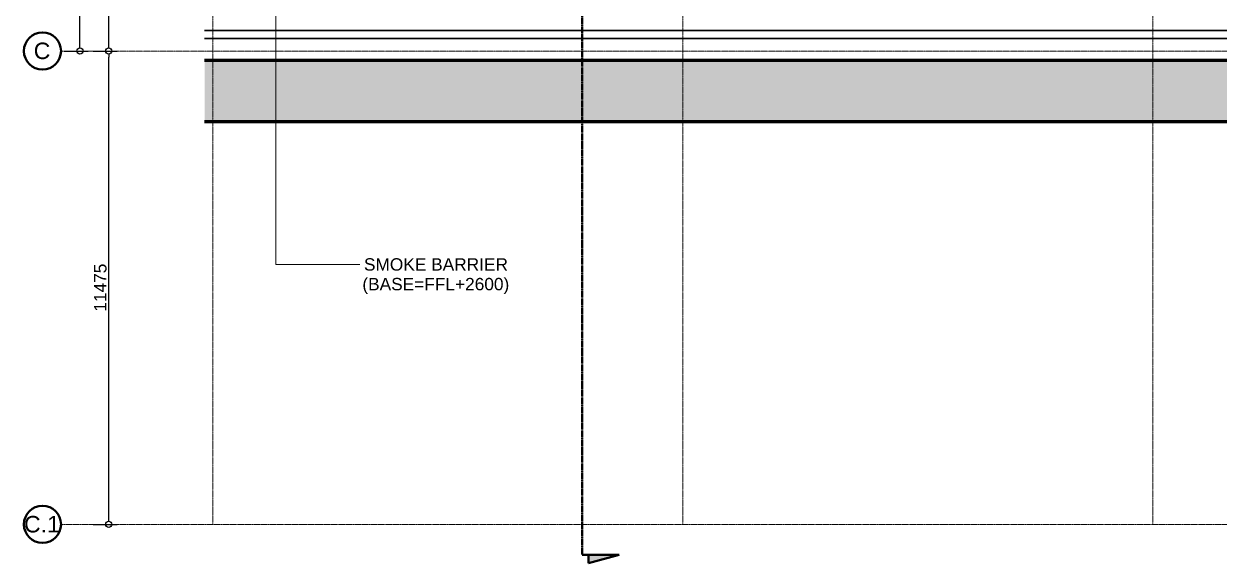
# Model space of a CAD drawing. Header units: millimetres. Extents: x -794868 to -715506, y -16735 to 22434.
# Drawn here: x -794868 to -765878, y -16735 to -3664 of the extents above; entities that cross this region are included whole.
import ezdxf

# ---------------------------------------------------------------- set-up
doc = ezdxf.new("R2010")
doc.units = ezdxf.units.MM
doc.linetypes.add('DPA_Grid _ Level 100', pattern=[10, 5.5, -1.6, 1.3, -1.6])
for name, color, linetype, lineweight in [('A-ANNO-DIMS', 1, 'Continuous', 9), ('A-FLOR-E', 2, 'Continuous', 35), ('A-WALL', 5, 'Continuous', 35), ('A-WALL-PATT', 1, 'Continuous', 35), ('G-ANNO-SECL', 3, 'Continuous', 9), ('G-ANNO-TEXT', 3, 'Continuous', 9), ('S-GRID', 251, 'Continuous', 9), ('S-GRID-IDEN', 3, 'Continuous', 50), ('WALL-E', 2, 'Continuous', 35)]:
    doc.layers.add(name, color=color, linetype=linetype, lineweight=lineweight)
doc.styles.add('Arial', font='arial.ttf', dxfattribs={"height": 400})
doc.styles.add('Arial_2', font='arial.ttf', dxfattribs={"height": 300})
doc.dimstyles.new('DPA-DIM-3_0_C-C', dxfattribs={"dimscale": 304.8, "dimtxt": 306.07782, "dimasz": 0.492126, "dimexe": 0.656168, "dimexo": 0.0625, "dimgap": 0.164042, "dimtad": 1, "dimdec": 0, "dimzin": 0, "dimdsep": 46, "dimtxsty": 'Arial_2', "dimblk1": 'DOTBLANK', "dimblk2": 'DOTBLANK', "dimsah": 1, "dimcen": 0.09, "dimdle": 0.656168, "dimadec": 8, "dimazin": 0, "dimtfac": 1, "dimtdec": 4, "dimtix": 1, "dimtmove": 0, "dimatfit": 3, "dimfxl": 1.312336, "dimfxlon": 1, "dimtvp": 1, "dimtolj": 1, "dimtzin": 0, "dimarcsym": 2})

# ---------------------------------------------------------------- blocks, each defined once
blk = doc.blocks.new('Section - AEC_Section Tail - Filled-3249564-4262-01 ENLARGED UPPER PLATFORM LEVEL - REFLECTED CEILING PLAN - SHEET 3')
at = {"layer": 'G-ANNO-SECL'}
blk.add_hatch(color=256, dxfattribs=at).paths.add_polyline_path([(0, 1.54), (-2, 1.54), (0, 9)])
at = {"layer": 'G-ANNO-SECL', "lineweight": 50}
for p, q in [((0, 9), (-2, 1.54)), ((0, 9), (0, 0)), ((0, 1.54), (0, 9)), ((-2, 1.54), (0, 1.54))]:
    blk.add_line(p, q, dxfattribs=at)
blk = doc.blocks.new('Grid - 100 Scale-2291345-4262-01 ENLARGED UPPER PLATFORM LEVEL - REFLECTED CEILING PLAN - SHEET 3')
at = {"layer": 'S-GRID-IDEN'}
blk.add_circle((0, 0), 4.5, dxfattribs=at)
blk = doc.blocks.new('_DotBlank')
at = {"color": 0, "linetype": 'ByBlock', "lineweight": -2}
blk.add_line((-0.5, 0), (-1, 0), dxfattribs=at)
blk.add_circle((0, 0), 0.5, dxfattribs=at)
blk = doc.blocks.new('*D1985')
at = {"layer": 'A-ANNO-DIMS', "color": 0, "lineweight": -2, "transparency": 16777216}
for p, q in [((-49209, 8615), (-48628, 8615)), ((-48828, -7750), (-48828, 8465)), ((-49209, -7900), (-48628, -7900))]:
    blk.add_line(p, q, dxfattribs=at)
at = {"layer": 'Defpoints', "color": 0, "transparency": 16777216}
for p in [(-49228, 8615), (-48828, 8615), (-49228, -7900)]:
    blk.add_point(p, dxfattribs=at)
at = {"layer": 'A-ANNO-DIMS', "color": 0, "lineweight": -2, "transparency": 16777216, "xscale": 150, "yscale": 150, "zscale": 150}
for p, rotation in [((-48828, 8615), 90), ((-48828, -7900), 270)]:
    blk.add_blockref('_DotBlank', p, dxfattribs=dict(at, rotation=rotation))
at = {"layer": 'A-ANNO-DIMS', "color": 0, "transparency": 16777216, "insert": (-49031, 357), "char_height": 300, "width": 1384.41, "attachment_point": 5, "rotation": 90, "style": 'Arial_2'}
blk.add_mtext('\\A1;16515', dxfattribs=at)
blk = doc.blocks.new('*D1986')
at = {"layer": 'A-ANNO-DIMS', "color": 0, "lineweight": -2, "transparency": 16777216}
for p, q in [((-48509, -7900), (-47928, -7900)), ((-48128, -19225), (-48128, -8050)), ((-48509, -19375), (-47928, -19375))]:
    blk.add_line(p, q, dxfattribs=at)
at = {"layer": 'Defpoints', "color": 0, "transparency": 16777216}
for p in [(-48528, -7900), (-48128, -7900), (-48528, -19375)]:
    blk.add_point(p, dxfattribs=at)
at = {"layer": 'A-ANNO-DIMS', "color": 0, "lineweight": -2, "transparency": 16777216, "xscale": 150, "yscale": 150, "zscale": 150}
for p, rotation in [((-48128, -7900), 90), ((-48128, -19375), 270)]:
    blk.add_blockref('_DotBlank', p, dxfattribs=dict(at, rotation=rotation))
at = {"layer": 'A-ANNO-DIMS', "color": 0, "transparency": 16777216, "insert": (-48331, -13638), "char_height": 300, "width": 1384.41, "attachment_point": 5, "rotation": 90, "style": 'Arial_2'}
blk.add_mtext('\\A1;11475', dxfattribs=at)
blk = doc.blocks.new('*D1987')
at = {"layer": 'A-ANNO-DIMS', "color": 0, "lineweight": -2, "transparency": 16777216}
for p, q in [((-48509, 0), (-47928, 0)), ((-48128, -7750), (-48128, -150)), ((-48509, -7900), (-47928, -7900))]:
    blk.add_line(p, q, dxfattribs=at)
at = {"layer": 'Defpoints', "color": 0, "transparency": 16777216}
for p in [(-48528, 0), (-48128, 0), (-48528, -7900)]:
    blk.add_point(p, dxfattribs=at)
at = {"layer": 'A-ANNO-DIMS', "color": 0, "lineweight": -2, "transparency": 16777216, "xscale": 150, "yscale": 150, "zscale": 150}
for p, rotation in [((-48128, 0), 90), ((-48128, -7900), 270)]:
    blk.add_blockref('_DotBlank', p, dxfattribs=dict(at, rotation=rotation))
at = {"layer": 'A-ANNO-DIMS', "color": 0, "transparency": 16777216, "insert": (-48331, -3950), "char_height": 300, "width": 1107.53, "attachment_point": 5, "rotation": 90, "style": 'Arial_2'}
blk.add_mtext('\\A1;7900', dxfattribs=at)
blk = doc.blocks.new('*U1978')
at = {"layer": 'S-GRID', "linetype": 'DPA_Grid _ Level 100'}
for p, q in [((-45600, -19375), (-45600, 17498.2)), ((-34200, -19375), (-34200, 17498.2)), ((-22800, -19375), (-22800, 17498.2)), ((23665.1, -7900), (-49286.1, -7900)), ((23665.1, -19375), (-49286.1, -19375))]:
    blk.add_line(p, q, dxfattribs=at)
at = {"layer": 'S-GRID-IDEN', "xscale": 99.99999999999993, "yscale": 99.99999999999993, "zscale": 99.99999999999993, "rotation": 89.9999999999998}
for p in [(-49736.1, -7900), (-49736.1, -19375)]:
    blk.add_blockref('Grid - 100 Scale-2291345-4262-01 ENLARGED UPPER PLATFORM LEVEL - REFLECTED CEILING PLAN - SHEET 3', p, dxfattribs=at)
at = {"layer": 'S-GRID-IDEN', "lineweight": 9, "char_height": 400, "attachment_point": 1, "style": 'Arial'}
for s, insert, width in [('C', (-49948.8, -7696.1), 489.029), ('C.1', (-50183.8, -19171.1), 1058.227)]:
    blk.add_mtext(s, dxfattribs=dict(at, insert=insert, width=width))
at = {"layer": 'A-ANNO-DIMS'}
for base, p1, p2, override, picture, middle in [((-48828.1, 8615), (-49228.1, -7900), (-49228.1, 8615), {"dimpost": '<>', "dimfxl": 16515.002991}, '*D1985', (-49031.3, 357.5)), ((-48128.1, 0), (-48528.1, -7900), (-48528.1, 0), {"dimpost": '<>', "dimfxl": 7900.002995}, '*D1987', (-48331.3, -3950)), ((-48128.1, -7900), (-48528.1, -19375), (-48528.1, -7900), {"dimpost": '<>', "dimfxl": 11474.997005}, '*D1986', (-48331.3, -13637.5))]:
    dim = blk.add_linear_dim(base=base, p1=p1, p2=p2, angle=90, dimstyle='DPA-DIM-3_0_C-C', override=override, dxfattribs=at)
    dim.commit()
    dim.dimension.update_dxf_attribs({"geometry": picture, "text_midpoint": middle})

msp = doc.modelspace()

# ---------------------------------------------------------------- hatches: boundary and pattern name
at = {"layer": 'A-WALL-PATT', "lineweight": 9}
h = msp.add_hatch(dxfattribs=at)
h.set_pattern_fill('FP_1', color=256, style=0, pattern_type=2)
h.set_pattern_definition([(50, (0, 0), (728.7365, -63.7558), [76.2, -838.2]), (355, (0, 0), (-140.9716, 764.2276), [60.96, -670.56]), (100.451, (60.7, -5.3), (587.77, 700.46675), [64.76, -712.36]), (46.184, (0, 203.2), (1084.3162, -168.171), [114.3, -1257.3]), (96.636, (90.4, 189.2), (949.6099, 989.7098), [97.14, -1068.54]), (351.184, (0, 203.2), (949.6206, 989.7012), [91.44, -1005.84]), (21, (101.6, 152.4), (606.45787, -409.06057), [76.2, -838.2]), (326, (101.6, 152.4), (247.20834, 736.7529), [60.96, -670.56]), (71.451, (152.14, 118.3), (853.66825, 327.6855), [64.76, -712.36]), (37.5, (0, 0), (12.35469, 338.22012), [33.528, -628.904, 33.528, -647.192, -673.1]), (37.5, (0, 0), (12.35469, 338.22012), [-1343.152, 33.528, -639.572]), (7.5, (0, 0), (267.27887, 400.72213), [33.528, -354.584, 33.528, -613.664, -256.54]), (7.5, (0, 0), (267.27887, 400.72213), [-1035.304, 33.528, -223.012]), (327.5, (-226.57, 0), (542.36333, -22.91534), [33.528, -220.472, 33.528, -758.952, -1051.56]), (327.5, (-226.57, 0), (542.36333, -22.91534), [-1046.48, 33.528, -1018.032]), (317.5, (-328.17, 0), (592.51696, 101.7071), [33.528, -296.672, 33.528, -492.76, -746.76]), (317.5, (-328.17, 0), (592.51696, 101.7071), [-856.488, 33.528, -713.232])])
h.paths.add_polyline_path([(-720978, -6041), (-720978, -4541), (-790484, -4541), (-790484, -6041), (-755731, -6041)])

# ---------------------------------------------------------------- linework, layer by layer
at = {"layer": 'A-FLOR-E'}
for p, q in [((-727382, -3821), (-790484, -3821)), ((-790484, -4021), (-727182, -4021)), ((-727382, -4021), (-790484, -4021)), ((-720978, -4541), (-790484, -4541)), ((-790484, -4541), (-720978, -4541))]:
    msp.add_line(p, q, dxfattribs=at)
at = {"layer": 'A-WALL', "color": 7, "lineweight": 70}
for p, q in [((-790484, -4541), (-720978, -4541)), ((-720978, -6041), (-790484, -6041))]:
    msp.add_line(p, q, dxfattribs=at)
at = {"layer": 'G-ANNO-SECL', "linetype": 'DPA_Grid _ Level 100', "lineweight": 50}
msp.add_line((-781329, 20624), (-781329, -16535), dxfattribs=at)
at = {"layer": 'G-ANNO-TEXT', "color": 10}
for p, q in [((-788754, 6217), (-788754, -9495)), ((-788754, -9495), (-786879, -9495)), ((-786879, -9495), (-786720, -9495))]:
    msp.add_line(p, q, dxfattribs=at)
at = {"layer": 'WALL-E'}
for p, q in [((-727382, -3821), (-790484, -3821)), ((-790484, -3821), (-727382, -3821)), ((-790484, -4021), (-727382, -4021)), ((-727382, -4021), (-790484, -4021)), ((-787580, -3821), (-788780, -3821)), ((-788780, -3821), (-787580, -3821)), ((-787580, -4021), (-788780, -4021)), ((-788780, -4021), (-787580, -4021)), ((-783980, -3821), (-785180, -3821)), ((-785180, -3821), (-783980, -3821)), ((-783980, -4021), (-785180, -4021)), ((-785180, -4021), (-783980, -4021)), ((-780380, -3821), (-781580, -3821)), ((-781580, -3821), (-780380, -3821)), ((-780380, -4021), (-781580, -4021)), ((-781580, -4021), (-780380, -4021)), ((-776780, -3821), (-777980, -3821)), ((-777980, -3821), (-776780, -3821)), ((-776780, -4021), (-777980, -4021)), ((-777980, -4021), (-776780, -4021)), ((-773180, -3821), (-774380, -3821)), ((-774380, -3821), (-773180, -3821)), ((-773180, -4021), (-774380, -4021)), ((-774380, -4021), (-773180, -4021)), ((-769580, -3821), (-770780, -3821)), ((-770780, -3821), (-769580, -3821)), ((-770780, -4021), (-769580, -4021)), ((-769580, -4021), (-770780, -4021)), ((-765980, -3821), (-767180, -3821)), ((-767180, -3821), (-765980, -3821)), ((-765980, -4021), (-767180, -4021)), ((-767180, -4021), (-765980, -4021)), ((-720978, -4541), (-790484, -4541)), ((-790484, -4541), (-720978, -4541)), ((-720978, -6041), (-790484, -6041)), ((-790484, -6041), (-720978, -6041))]:
    msp.add_line(p, q, dxfattribs=at)

# ---------------------------------------------------------------- block references
msp.add_blockref('*U1978', (-744682, 3579))
at = {"layer": 'G-ANNO-SECL', "lineweight": 25, "extrusion": (0, 0, -1), "xscale": 99.99999999999993, "yscale": 99.99999999999993, "zscale": 99.99999999999993, "rotation": 90.00000000000053}
msp.add_blockref('Section - AEC_Section Tail - Filled-3249564-4262-01 ENLARGED UPPER PLATFORM LEVEL - REFLECTED CEILING PLAN - SHEET 3', (781329, -16535), dxfattribs=at)

# ---------------------------------------------------------------- texts
at = {"layer": 'G-ANNO-TEXT', "color": 7, "char_height": 300, "attachment_point": 1, "style": 'Arial_2'}
for s, insert, width in [('SMOKE BARRIER ', (-786620, -9345), 4433.33), ('(BASE=FFL+2600)', (-786659, -9822), 4377.21)]:
    msp.add_mtext(s, dxfattribs=dict(at, insert=insert, width=width))

doc.saveas('drawing.dxf')
